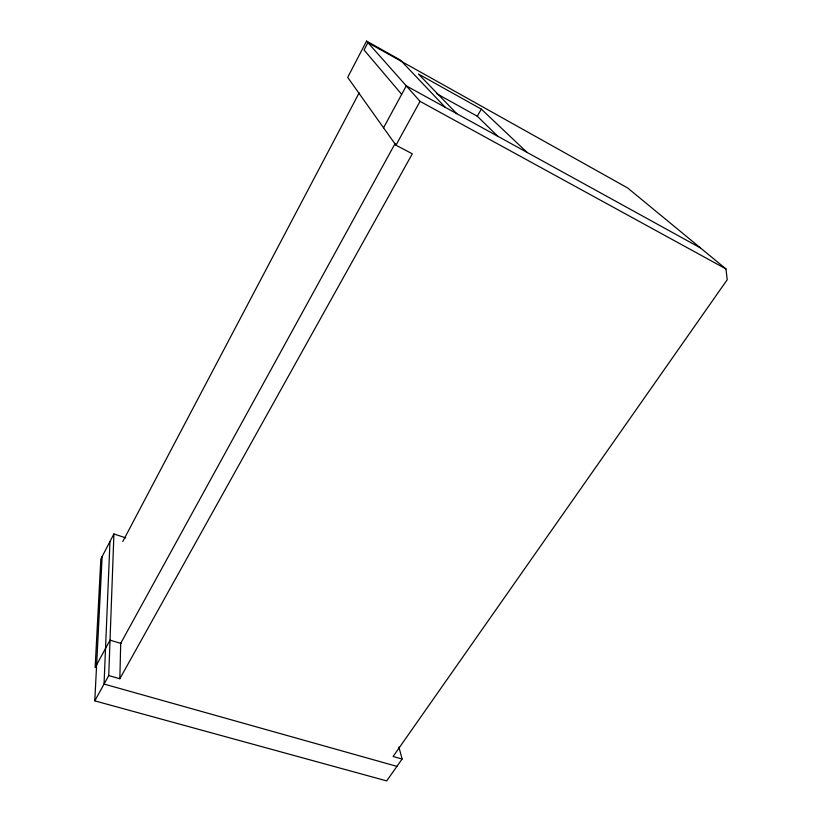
<?xml version="1.0" encoding="UTF-8"?>
<svg xmlns="http://www.w3.org/2000/svg" width="822" height="822" viewBox="0 0 822 822"><rect width="100%" height="100%" fill="white"/><g stroke="black" fill="none" stroke-linecap="round" stroke-linejoin="round"><path stroke-width="1.23" d="M125.715 537.886L113.929 533.94L108.73 675.571L119.848 678.736L120.7 643.349M109.973 541.523L104.045 684.058L396.934 766.371M398.886 747.023L402.112 759.035L386.679 780.9L94.787 700.858L102.134 556.556M445.288 107.353L400.304 59.996L366.54 41.1L347.675 77.381L395.947 145.206L412.325 153.806L119.848 678.736M113.929 533.94L100.839 559.042L95.147 667.556L110.035 640.184L121.091 643.462M122.766 541.564L359.183 92.814M383.555 127.79L406.274 85.858L700.436 247.905M120.495 643.718L395.187 143.418M395.947 145.206L420.052 101.363L366.54 41.1M94.787 700.858L108.73 675.571M497.988 136.473L477.274 116.2L481.322 109.131L418.429 74.021L456.765 113.672M402.112 759.035L393.111 756.476L727.213 279.737L725.96 268.928L627.628 187.95L367.896 42.631L364.064 49.998L401.681 94.345M420.052 101.363L725.96 268.928M436.872 93.8L477.274 116.2M481.322 109.131L527.025 152.378"/></g></svg>
